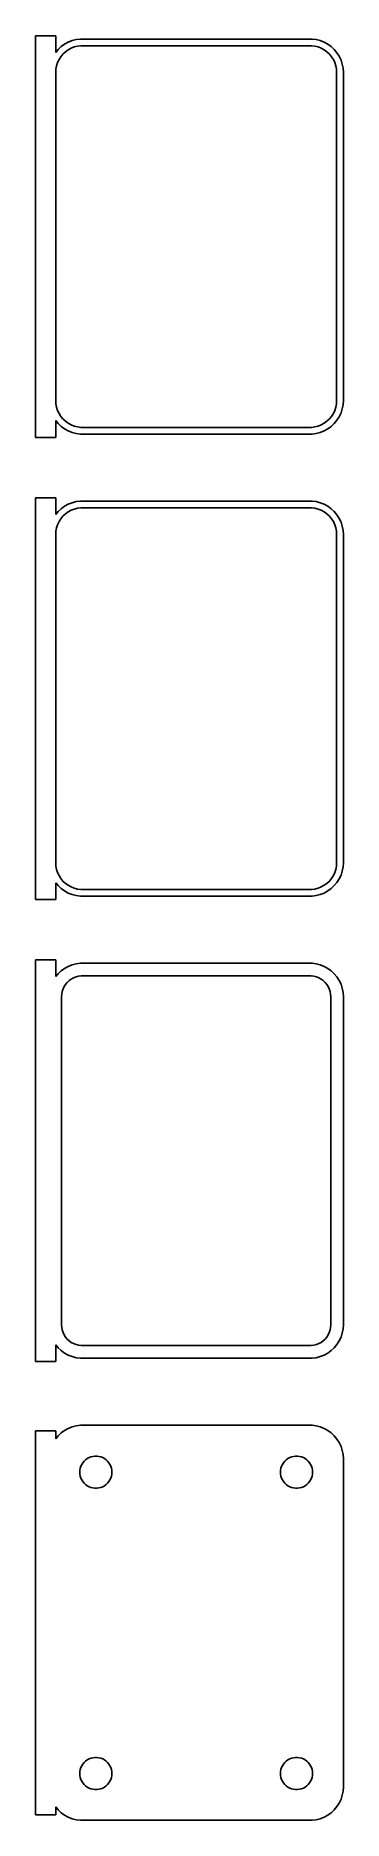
# Model space of a CAD drawing. Header units: metres. Extents: x -24 to 22, y 247 to 513.
import ezdxf

# ---------------------------------------------------------------- set-up
doc = ezdxf.new("R2010")
doc.units = ezdxf.units.M

msp = doc.modelspace()

# ---------------------------------------------------------------- linework, layer by layer
for p, q in [((-21, 512.99), (-24, 512.99)), ((-24, 512.99), (-24, 453.01)), ((-21, 510.493), (-21, 512.99)), ((-19.6791, 511.722), (-20.1871, 511.353)), ((-19.1289, 512.024), (-19.6791, 511.722)), ((-18.5451, 512.255), (-19.1289, 512.024)), ((-17.9369, 512.411), (-18.5451, 512.255)), ((-17.3139, 512.49), (-17.9369, 512.411)), ((17.3139, 512.49), (-17.3139, 512.49)), ((17.9369, 512.411), (17.3139, 512.49)), ((18.5451, 512.255), (17.9369, 512.411)), ((19.1289, 512.024), (18.5451, 512.255)), ((19.6791, 511.722), (19.1289, 512.024)), ((20.1871, 511.353), (19.6791, 511.722)), ((-20.6448, 510.923), (-21, 510.493)), ((-20.7191, 508.972), (-20.5052, 509.427)), ((-20.1871, 511.353), (-20.6448, 510.923)), ((-20.5052, 509.427), (-20.2361, 509.851)), ((-20.2361, 509.851), (-19.9159, 510.238)), ((-19.9159, 510.238), (-19.5497, 510.582)), ((-19.5497, 510.582), (-19.1433, 510.877)), ((-19.1433, 510.877), (-18.7031, 511.119)), ((-18.7031, 511.119), (-18.2361, 511.304)), ((-18.2361, 511.304), (-17.7495, 511.429)), ((-17.7495, 511.429), (-17.2512, 511.492)), ((-17.2512, 511.492), (17.2512, 511.492)), ((17.2512, 511.492), (17.7495, 511.429)), ((17.7495, 511.429), (18.2361, 511.304)), ((18.2361, 511.304), (18.7031, 511.119)), ((18.7031, 511.119), (19.1433, 510.877)), ((19.1433, 510.877), (19.5497, 510.582)), ((19.5497, 510.582), (19.9159, 510.238)), ((19.9159, 510.238), (20.2361, 509.851)), ((20.6448, 510.923), (20.1871, 511.353)), ((20.2361, 509.851), (20.5052, 509.427)), ((20.5052, 509.427), (20.7191, 508.972)), ((21.0451, 510.439), (20.6448, 510.923)), ((21.3815, 509.909), (21.0451, 510.439)), ((21.6489, 509.341), (21.3815, 509.909)), ((21.8429, 508.743), (21.6489, 509.341)), ((-21, 507.5), (-20.9684, 508.001)), ((-21, 458.5), (-21, 507.5)), ((-20.9684, 508.001), (-20.8743, 508.495)), ((-20.8743, 508.495), (-20.7191, 508.972)), ((20.7191, 508.972), (20.8743, 508.495)), ((20.8743, 508.495), (20.9684, 508.001)), ((20.9684, 508.001), (21, 507.5)), ((21, 507.5), (21, 458.5)), ((21.9606, 508.127), (21.8429, 508.743)), ((22, 507.5), (21.9606, 508.127)), ((22, 458.5), (22, 507.5)), ((-20.9684, 457.999), (-21, 458.5)), ((21, 458.5), (20.9684, 457.999)), ((21.9606, 457.873), (22, 458.5)), ((-20.8743, 457.505), (-20.9684, 457.999)), ((-20.7191, 457.028), (-20.8743, 457.505)), ((-20.5052, 456.573), (-20.7191, 457.028)), ((-20.2361, 456.149), (-20.5052, 456.573)), ((-19.9159, 455.762), (-20.2361, 456.149)), ((-19.5497, 455.418), (-19.9159, 455.762)), ((19.9159, 455.762), (19.5497, 455.418)), ((20.2361, 456.149), (19.9159, 455.762)), ((20.5052, 456.573), (20.2361, 456.149)), ((20.7191, 457.028), (20.5052, 456.573)), ((20.8743, 457.505), (20.7191, 457.028)), ((20.9684, 457.999), (20.8743, 457.505)), ((21.0451, 455.561), (21.3815, 456.091)), ((21.3815, 456.091), (21.6489, 456.659)), ((21.6489, 456.659), (21.8429, 457.257)), ((21.8429, 457.257), (21.9606, 457.873)), ((-21, 455.507), (-20.6448, 455.077)), ((-21, 453.01), (-21, 455.507)), ((-20.6448, 455.077), (-20.1871, 454.647)), ((-20.1871, 454.647), (-19.6791, 454.278)), ((-19.6791, 454.278), (-19.1289, 453.976)), ((-19.1433, 455.123), (-19.5497, 455.418)), ((-18.7031, 454.881), (-19.1433, 455.123)), ((-19.1289, 453.976), (-18.5451, 453.745)), ((-18.2361, 454.696), (-18.7031, 454.881)), ((-18.5451, 453.745), (-17.9369, 453.589)), ((-17.7495, 454.571), (-18.2361, 454.696)), ((-17.9369, 453.589), (-17.3139, 453.51)), ((-17.2512, 454.508), (-17.7495, 454.571)), ((-17.3139, 453.51), (17.3139, 453.51)), ((17.2512, 454.508), (-17.2512, 454.508)), ((17.7495, 454.571), (17.2512, 454.508)), ((17.3139, 453.51), (17.9369, 453.589)), ((18.2361, 454.696), (17.7495, 454.571)), ((17.9369, 453.589), (18.5451, 453.745)), ((18.7031, 454.881), (18.2361, 454.696)), ((18.5451, 453.745), (19.1289, 453.976)), ((19.1433, 455.123), (18.7031, 454.881)), ((19.1289, 453.976), (19.6791, 454.278)), ((19.5497, 455.418), (19.1433, 455.123)), ((19.6791, 454.278), (20.1871, 454.647)), ((20.1871, 454.647), (20.6448, 455.077)), ((20.6448, 455.077), (21.0451, 455.561)), ((-24, 453.01), (-21, 453.01)), ((-21, 443.99), (-24, 443.99)), ((-24, 443.99), (-24, 384.01)), ((-21, 441.493), (-21, 443.99)), ((-19.6791, 442.722), (-20.1871, 442.353)), ((-19.1289, 443.024), (-19.6791, 442.722)), ((-18.5451, 443.255), (-19.1289, 443.024)), ((-17.9369, 443.411), (-18.5451, 443.255)), ((-18.2361, 442.304), (-17.7495, 442.429)), ((-17.3139, 443.49), (-17.9369, 443.411)), ((-17.7495, 442.429), (-17.2512, 442.492)), ((17.3139, 443.49), (-17.3139, 443.49)), ((-17.2512, 442.492), (17.2512, 442.492)), ((17.2512, 442.492), (17.7495, 442.429)), ((17.9369, 443.411), (17.3139, 443.49)), ((17.7495, 442.429), (18.2361, 442.304)), ((18.5451, 443.255), (17.9369, 443.411)), ((19.1289, 443.024), (18.5451, 443.255)), ((19.6791, 442.722), (19.1289, 443.024)), ((20.1871, 442.353), (19.6791, 442.722)), ((-20.6448, 441.923), (-21, 441.493)), ((-20.8743, 439.495), (-20.7191, 439.972)), ((-20.7191, 439.972), (-20.5052, 440.427)), ((-20.1871, 442.353), (-20.6448, 441.923)), ((-20.5052, 440.427), (-20.2361, 440.851)), ((-20.2361, 440.851), (-19.9159, 441.238)), ((-19.9159, 441.238), (-19.5497, 441.582)), ((-19.5497, 441.582), (-19.1433, 441.877)), ((-19.1433, 441.877), (-18.7031, 442.119)), ((-18.7031, 442.119), (-18.2361, 442.304)), ((18.2361, 442.304), (18.7031, 442.119)), ((18.7031, 442.119), (19.1433, 441.877)), ((19.1433, 441.877), (19.5497, 441.582)), ((19.5497, 441.582), (19.9159, 441.238)), ((19.9159, 441.238), (20.2361, 440.851)), ((20.6448, 441.923), (20.1871, 442.353)), ((20.2361, 440.851), (20.5052, 440.427)), ((20.5052, 440.427), (20.7191, 439.972)), ((21.0451, 441.439), (20.6448, 441.923)), ((20.7191, 439.972), (20.8743, 439.495)), ((21.3815, 440.909), (21.0451, 441.439)), ((21.6489, 440.341), (21.3815, 440.909)), ((21.8429, 439.743), (21.6489, 440.341)), ((21.9606, 439.127), (21.8429, 439.743)), ((-21, 438.5), (-20.9684, 439.001)), ((-21, 389.5), (-21, 438.5)), ((-20.9684, 439.001), (-20.8743, 439.495)), ((20.8743, 439.495), (20.9684, 439.001)), ((20.9684, 439.001), (21, 438.5)), ((21, 438.5), (21, 389.5)), ((22, 438.5), (21.9606, 439.127)), ((22, 389.5), (22, 438.5)), ((-20.9684, 388.999), (-21, 389.5)), ((21, 389.5), (20.9684, 388.999)), ((21.9606, 388.873), (22, 389.5)), ((-21, 386.507), (-20.6448, 386.077)), ((-21, 384.01), (-21, 386.507)), ((-20.8743, 388.505), (-20.9684, 388.999)), ((-20.7191, 388.028), (-20.8743, 388.505)), ((-20.5052, 387.573), (-20.7191, 388.028)), ((-20.2361, 387.149), (-20.5052, 387.573)), ((-19.9159, 386.762), (-20.2361, 387.149)), ((-19.5497, 386.418), (-19.9159, 386.762)), ((-19.1433, 386.123), (-19.5497, 386.418)), ((19.5497, 386.418), (19.1433, 386.123)), ((19.9159, 386.762), (19.5497, 386.418)), ((20.2361, 387.149), (19.9159, 386.762)), ((20.5052, 387.573), (20.2361, 387.149)), ((20.7191, 388.028), (20.5052, 387.573)), ((20.6448, 386.077), (21.0451, 386.561)), ((20.8743, 388.505), (20.7191, 388.028)), ((20.9684, 388.999), (20.8743, 388.505)), ((21.0451, 386.561), (21.3815, 387.091)), ((21.3815, 387.091), (21.6489, 387.659)), ((21.6489, 387.659), (21.8429, 388.257)), ((21.8429, 388.257), (21.9606, 388.873)), ((-24, 384.01), (-21, 384.01)), ((-20.6448, 386.077), (-20.1871, 385.647)), ((-20.1871, 385.647), (-19.6791, 385.278)), ((-19.6791, 385.278), (-19.1289, 384.976)), ((-18.7031, 385.881), (-19.1433, 386.123)), ((-19.1289, 384.976), (-18.5451, 384.745)), ((-18.2361, 385.696), (-18.7031, 385.881)), ((-18.5451, 384.745), (-17.9369, 384.589)), ((-17.7495, 385.571), (-18.2361, 385.696)), ((-17.9369, 384.589), (-17.3139, 384.51)), ((-17.2512, 385.508), (-17.7495, 385.571)), ((-17.3139, 384.51), (17.3139, 384.51)), ((17.2512, 385.508), (-17.2512, 385.508)), ((17.7495, 385.571), (17.2512, 385.508)), ((17.3139, 384.51), (17.9369, 384.589)), ((18.2361, 385.696), (17.7495, 385.571)), ((17.9369, 384.589), (18.5451, 384.745)), ((18.7031, 385.881), (18.2361, 385.696)), ((18.5451, 384.745), (19.1289, 384.976)), ((19.1433, 386.123), (18.7031, 385.881)), ((19.1289, 384.976), (19.6791, 385.278)), ((19.6791, 385.278), (20.1871, 385.647)), ((20.1871, 385.647), (20.6448, 386.077)), ((-21, 374.979), (-24, 374.979)), ((-24, 374.979), (-24, 315.021)), ((-21, 372.493), (-21, 374.979)), ((-20.1871, 373.353), (-20.6448, 372.923)), ((-19.6791, 373.722), (-20.1871, 373.353)), ((-19.1289, 374.024), (-19.6791, 373.722)), ((-18.5451, 374.255), (-19.1289, 374.024)), ((-17.9369, 374.411), (-18.5451, 374.255)), ((-17.3139, 374.49), (-17.9369, 374.411)), ((17.3139, 374.49), (-17.3139, 374.49)), ((17.9369, 374.411), (17.3139, 374.49)), ((18.5451, 374.255), (17.9369, 374.411)), ((19.1289, 374.024), (18.5451, 374.255)), ((19.6791, 373.722), (19.1289, 374.024)), ((20.1871, 373.353), (19.6791, 373.722)), ((20.6448, 372.923), (20.1871, 373.353)), ((-20.6448, 372.923), (-21, 372.493)), ((-20.0151, 370.274), (-19.8943, 370.646)), ((-19.8943, 370.646), (-19.7279, 371)), ((-19.7279, 371), (-19.5184, 371.33)), ((-19.5184, 371.33), (-19.2692, 371.631)), ((-19.2692, 371.631), (-18.9842, 371.899)), ((-18.9842, 371.899), (-18.668, 372.128)), ((-18.668, 372.128), (-18.3254, 372.317)), ((-18.3254, 372.317), (-17.9619, 372.461)), ((-17.9619, 372.461), (-17.5833, 372.558)), ((-17.5833, 372.558), (-17.1954, 372.607)), ((-17.1954, 372.607), (17.1954, 372.607)), ((17.1954, 372.607), (17.5833, 372.558)), ((17.5833, 372.558), (17.9619, 372.461)), ((17.9619, 372.461), (18.3254, 372.317)), ((18.3254, 372.317), (18.668, 372.128)), ((18.668, 372.128), (18.9842, 371.899)), ((18.9842, 371.899), (19.2692, 371.631)), ((19.2692, 371.631), (19.5184, 371.33)), ((19.5184, 371.33), (19.7279, 371)), ((19.7279, 371), (19.8943, 370.646)), ((19.8943, 370.646), (20.0151, 370.274)), ((21.0451, 372.439), (20.6448, 372.923)), ((21.3815, 371.909), (21.0451, 372.439)), ((21.6489, 371.341), (21.3815, 371.909)), ((21.8429, 370.743), (21.6489, 371.341)), ((21.9606, 370.127), (21.8429, 370.743)), ((-20.1129, 369.5), (-20.0884, 369.89)), ((-20.1129, 320.5), (-20.1129, 369.5)), ((-20.0884, 369.89), (-20.0151, 370.274)), ((20.0151, 370.274), (20.0884, 369.89)), ((20.0884, 369.89), (20.1129, 369.5)), ((20.1129, 369.5), (20.1129, 320.5)), ((22, 369.5), (21.9606, 370.127)), ((22, 320.5), (22, 369.5)), ((-20.0884, 320.11), (-20.1129, 320.5)), ((-20.0151, 319.726), (-20.0884, 320.11)), ((20.0884, 320.11), (20.0151, 319.726)), ((20.1129, 320.5), (20.0884, 320.11)), ((21.8429, 319.257), (21.9606, 319.873)), ((21.9606, 319.873), (22, 320.5)), ((-21, 317.507), (-20.6448, 317.077)), ((-21, 315.021), (-21, 317.507)), ((-19.8943, 319.354), (-20.0151, 319.726)), ((-19.7279, 319), (-19.8943, 319.354)), ((-19.5184, 318.67), (-19.7279, 319)), ((-19.2692, 318.369), (-19.5184, 318.67)), ((-18.9842, 318.101), (-19.2692, 318.369)), ((-18.668, 317.872), (-18.9842, 318.101)), ((-18.3254, 317.683), (-18.668, 317.872)), ((-17.9619, 317.539), (-18.3254, 317.683)), ((-17.5833, 317.442), (-17.9619, 317.539)), ((-17.1954, 317.393), (-17.5833, 317.442)), ((17.1954, 317.393), (-17.1954, 317.393)), ((17.5833, 317.442), (17.1954, 317.393)), ((17.9619, 317.539), (17.5833, 317.442)), ((18.3254, 317.683), (17.9619, 317.539)), ((18.668, 317.872), (18.3254, 317.683)), ((18.9842, 318.101), (18.668, 317.872)), ((19.2692, 318.369), (18.9842, 318.101)), ((19.5184, 318.67), (19.2692, 318.369)), ((19.7279, 319), (19.5184, 318.67)), ((19.8943, 319.354), (19.7279, 319)), ((20.0151, 319.726), (19.8943, 319.354)), ((20.6448, 317.077), (21.0451, 317.561)), ((21.0451, 317.561), (21.3815, 318.091)), ((21.3815, 318.091), (21.6489, 318.659)), ((21.6489, 318.659), (21.8429, 319.257)), ((-24, 315.021), (-21, 315.021)), ((-20.6448, 317.077), (-20.1871, 316.647)), ((-20.1871, 316.647), (-19.6791, 316.278)), ((-19.6791, 316.278), (-19.1289, 315.976)), ((-19.1289, 315.976), (-18.5451, 315.745)), ((-18.5451, 315.745), (-17.9369, 315.589)), ((-17.9369, 315.589), (-17.3139, 315.51)), ((-17.3139, 315.51), (17.3139, 315.51)), ((17.3139, 315.51), (17.9369, 315.589)), ((17.9369, 315.589), (18.5451, 315.745)), ((18.5451, 315.745), (19.1289, 315.976)), ((19.1289, 315.976), (19.6791, 316.278)), ((19.6791, 316.278), (20.1871, 316.647)), ((20.1871, 316.647), (20.6448, 317.077)), ((-21, 304.653), (-24, 304.653)), ((-24, 304.653), (-24, 247.347)), ((-21, 303.493), (-21, 304.653)), ((-20.6448, 303.923), (-21, 303.493)), ((-20.1871, 304.353), (-20.6448, 303.923)), ((-19.6791, 304.722), (-20.1871, 304.353)), ((-19.1289, 305.024), (-19.6791, 304.722)), ((-18.5451, 305.255), (-19.1289, 305.024)), ((-17.9369, 305.411), (-18.5451, 305.255)), ((-17.3139, 305.49), (-17.9369, 305.411)), ((17.3139, 305.49), (-17.3139, 305.49)), ((17.9369, 305.411), (17.3139, 305.49)), ((18.5451, 305.255), (17.9369, 305.411)), ((19.1289, 305.024), (18.5451, 305.255)), ((19.6791, 304.722), (19.1289, 305.024)), ((20.1871, 304.353), (19.6791, 304.722)), ((20.6448, 303.923), (20.1871, 304.353)), ((21.0451, 303.439), (20.6448, 303.923)), ((21.3815, 302.909), (21.0451, 303.439)), ((21.6489, 302.341), (21.3815, 302.909)), ((21.8429, 301.743), (21.6489, 302.341)), ((21.9606, 301.127), (21.8429, 301.743)), ((22, 300.5), (21.9606, 301.127)), ((-17.4, 298.5), (-17.3811, 298.801)), ((-17.3811, 298.199), (-17.4, 298.5)), ((-17.3811, 298.801), (-17.3246, 299.097)), ((-17.3246, 299.097), (-17.2315, 299.383)), ((-17.2315, 299.383), (-17.1031, 299.656)), ((-17.1031, 299.656), (-16.9416, 299.911)), ((-16.9416, 299.911), (-16.7495, 300.143)), ((-16.7495, 300.143), (-16.5298, 300.349)), ((-16.5298, 300.349), (-16.286, 300.526)), ((-16.286, 300.526), (-16.0219, 300.672)), ((-16.0219, 300.672), (-15.7416, 300.783)), ((-15.7416, 300.783), (-15.4497, 300.857)), ((-15.4497, 300.857), (-15.1507, 300.895)), ((-15.1507, 300.895), (-14.8493, 300.895)), ((-14.8493, 300.895), (-14.5503, 300.857)), ((-14.5503, 300.857), (-14.2583, 300.783)), ((-14.2583, 300.783), (-13.9781, 300.672)), ((-13.9781, 300.672), (-13.714, 300.526)), ((-13.714, 300.526), (-13.4702, 300.349)), ((-13.4702, 300.349), (-13.2505, 300.143)), ((-13.2505, 300.143), (-13.0583, 299.911)), ((-13.0583, 299.911), (-12.8969, 299.656)), ((-12.8969, 299.656), (-12.7685, 299.383)), ((-12.7685, 299.383), (-12.6754, 299.097)), ((-12.6754, 299.097), (-12.6189, 298.801)), ((-12.6189, 298.801), (-12.6, 298.5)), ((-12.6, 298.5), (-12.6189, 298.199)), ((12.6, 298.5), (12.6189, 298.801)), ((12.6189, 298.199), (12.6, 298.5)), ((12.6189, 298.801), (12.6754, 299.097)), ((12.6754, 299.097), (12.7685, 299.383)), ((12.7685, 299.383), (12.8969, 299.656)), ((12.8969, 299.656), (13.0583, 299.911)), ((13.0583, 299.911), (13.2505, 300.143)), ((13.2505, 300.143), (13.4702, 300.349)), ((13.4702, 300.349), (13.714, 300.526)), ((13.714, 300.526), (13.9781, 300.672)), ((13.9781, 300.672), (14.2583, 300.783)), ((14.2583, 300.783), (14.5503, 300.857)), ((14.5503, 300.857), (14.8493, 300.895)), ((14.8493, 300.895), (15.1507, 300.895)), ((15.1507, 300.895), (15.4497, 300.857)), ((15.4497, 300.857), (15.7416, 300.783)), ((15.7416, 300.783), (16.0219, 300.672)), ((16.0219, 300.672), (16.286, 300.526)), ((16.286, 300.526), (16.5298, 300.349)), ((16.5298, 300.349), (16.7495, 300.143)), ((16.7495, 300.143), (16.9416, 299.911)), ((16.9416, 299.911), (17.1031, 299.656)), ((17.1031, 299.656), (17.2315, 299.383)), ((17.2315, 299.383), (17.3246, 299.097)), ((17.3246, 299.097), (17.3811, 298.801)), ((17.3811, 298.801), (17.4, 298.5)), ((17.4, 298.5), (17.3811, 298.199)), ((22, 251.5), (22, 300.5)), ((-17.3246, 297.903), (-17.3811, 298.199)), ((-17.2315, 297.617), (-17.3246, 297.903)), ((-17.1031, 297.344), (-17.2315, 297.617)), ((-16.9416, 297.089), (-17.1031, 297.344)), ((-16.7495, 296.857), (-16.9416, 297.089)), ((-16.5298, 296.651), (-16.7495, 296.857)), ((-16.286, 296.474), (-16.5298, 296.651)), ((-16.0219, 296.328), (-16.286, 296.474)), ((-15.7416, 296.217), (-16.0219, 296.328)), ((-15.4497, 296.143), (-15.7416, 296.217)), ((-15.1507, 296.105), (-15.4497, 296.143)), ((-14.8493, 296.105), (-15.1507, 296.105)), ((-14.5503, 296.143), (-14.8493, 296.105)), ((-14.2583, 296.217), (-14.5503, 296.143)), ((-13.9781, 296.328), (-14.2583, 296.217)), ((-13.714, 296.474), (-13.9781, 296.328)), ((-13.4702, 296.651), (-13.714, 296.474)), ((-13.2505, 296.857), (-13.4702, 296.651)), ((-13.0583, 297.089), (-13.2505, 296.857)), ((-12.8969, 297.344), (-13.0583, 297.089)), ((-12.7685, 297.617), (-12.8969, 297.344)), ((-12.6754, 297.903), (-12.7685, 297.617)), ((-12.6189, 298.199), (-12.6754, 297.903)), ((12.6754, 297.903), (12.6189, 298.199)), ((12.7685, 297.617), (12.6754, 297.903)), ((12.8969, 297.344), (12.7685, 297.617)), ((13.0583, 297.089), (12.8969, 297.344)), ((13.2505, 296.857), (13.0583, 297.089)), ((13.4702, 296.651), (13.2505, 296.857)), ((13.714, 296.474), (13.4702, 296.651)), ((13.9781, 296.328), (13.714, 296.474)), ((14.2583, 296.217), (13.9781, 296.328)), ((14.5503, 296.143), (14.2583, 296.217)), ((14.8493, 296.105), (14.5503, 296.143)), ((15.1507, 296.105), (14.8493, 296.105)), ((15.4497, 296.143), (15.1507, 296.105)), ((15.7416, 296.217), (15.4497, 296.143)), ((16.0219, 296.328), (15.7416, 296.217)), ((16.286, 296.474), (16.0219, 296.328)), ((16.5298, 296.651), (16.286, 296.474)), ((16.7495, 296.857), (16.5298, 296.651)), ((16.9416, 297.089), (16.7495, 296.857)), ((17.1031, 297.344), (16.9416, 297.089)), ((17.2315, 297.617), (17.1031, 297.344)), ((17.3246, 297.903), (17.2315, 297.617)), ((17.3811, 298.199), (17.3246, 297.903)), ((-15.7416, 255.783), (-15.4497, 255.857)), ((-15.4497, 255.857), (-15.1507, 255.895)), ((-15.1507, 255.895), (-14.8493, 255.895)), ((-14.8493, 255.895), (-14.5503, 255.857)), ((-14.5503, 255.857), (-14.2583, 255.783)), ((14.2583, 255.783), (14.5503, 255.857)), ((14.5503, 255.857), (14.8493, 255.895)), ((14.8493, 255.895), (15.1507, 255.895)), ((15.1507, 255.895), (15.4497, 255.857)), ((15.4497, 255.857), (15.7416, 255.783)), ((-17.4, 253.5), (-17.3811, 253.801)), ((-17.3811, 253.199), (-17.4, 253.5)), ((-17.3811, 253.801), (-17.3246, 254.097)), ((-17.3246, 252.903), (-17.3811, 253.199)), ((-17.3246, 254.097), (-17.2315, 254.383)), ((-17.2315, 254.383), (-17.1031, 254.656)), ((-17.1031, 254.656), (-16.9416, 254.911)), ((-16.9416, 254.911), (-16.7495, 255.143)), ((-16.7495, 255.143), (-16.5298, 255.349)), ((-16.5298, 255.349), (-16.286, 255.526)), ((-16.286, 255.526), (-16.0219, 255.672)), ((-16.0219, 255.672), (-15.7416, 255.783)), ((-14.2583, 255.783), (-13.9781, 255.672)), ((-13.9781, 255.672), (-13.714, 255.526)), ((-13.714, 255.526), (-13.4702, 255.349)), ((-13.4702, 255.349), (-13.2505, 255.143)), ((-13.2505, 255.143), (-13.0583, 254.911)), ((-13.0583, 254.911), (-12.8969, 254.656)), ((-12.8969, 254.656), (-12.7685, 254.383)), ((-12.7685, 254.383), (-12.6754, 254.097)), ((-12.6754, 254.097), (-12.6189, 253.801)), ((-12.6189, 253.199), (-12.6754, 252.903)), ((-12.6189, 253.801), (-12.6, 253.5)), ((-12.6, 253.5), (-12.6189, 253.199)), ((12.6, 253.5), (12.6189, 253.801)), ((12.6189, 253.199), (12.6, 253.5)), ((12.6189, 253.801), (12.6754, 254.097)), ((12.6754, 252.903), (12.6189, 253.199)), ((12.6754, 254.097), (12.7685, 254.383)), ((12.7685, 254.383), (12.8969, 254.656)), ((12.8969, 254.656), (13.0583, 254.911)), ((13.0583, 254.911), (13.2505, 255.143)), ((13.2505, 255.143), (13.4702, 255.349)), ((13.4702, 255.349), (13.714, 255.526)), ((13.714, 255.526), (13.9781, 255.672)), ((13.9781, 255.672), (14.2583, 255.783)), ((15.7416, 255.783), (16.0219, 255.672)), ((16.0219, 255.672), (16.286, 255.526)), ((16.286, 255.526), (16.5298, 255.349)), ((16.5298, 255.349), (16.7495, 255.143)), ((16.7495, 255.143), (16.9416, 254.911)), ((16.9416, 254.911), (17.1031, 254.656)), ((17.1031, 254.656), (17.2315, 254.383)), ((17.2315, 254.383), (17.3246, 254.097)), ((17.3246, 254.097), (17.3811, 253.801)), ((17.3811, 253.199), (17.3246, 252.903)), ((17.3811, 253.801), (17.4, 253.5)), ((17.4, 253.5), (17.3811, 253.199)), ((-17.2315, 252.617), (-17.3246, 252.903)), ((-17.1031, 252.344), (-17.2315, 252.617)), ((-16.9416, 252.089), (-17.1031, 252.344)), ((-16.7495, 251.857), (-16.9416, 252.089)), ((-16.5298, 251.651), (-16.7495, 251.857)), ((-16.286, 251.474), (-16.5298, 251.651)), ((-16.0219, 251.328), (-16.286, 251.474)), ((-15.7416, 251.217), (-16.0219, 251.328)), ((-15.4497, 251.143), (-15.7416, 251.217)), ((-15.1507, 251.105), (-15.4497, 251.143)), ((-14.8493, 251.105), (-15.1507, 251.105)), ((-14.5503, 251.143), (-14.8493, 251.105)), ((-14.2583, 251.217), (-14.5503, 251.143)), ((-13.9781, 251.328), (-14.2583, 251.217)), ((-13.714, 251.474), (-13.9781, 251.328)), ((-13.4702, 251.651), (-13.714, 251.474)), ((-13.2505, 251.857), (-13.4702, 251.651)), ((-13.0583, 252.089), (-13.2505, 251.857)), ((-12.8969, 252.344), (-13.0583, 252.089)), ((-12.7685, 252.617), (-12.8969, 252.344)), ((-12.6754, 252.903), (-12.7685, 252.617)), ((12.7685, 252.617), (12.6754, 252.903)), ((12.8969, 252.344), (12.7685, 252.617)), ((13.0583, 252.089), (12.8969, 252.344)), ((13.2505, 251.857), (13.0583, 252.089)), ((13.4702, 251.651), (13.2505, 251.857)), ((13.714, 251.474), (13.4702, 251.651)), ((13.9781, 251.328), (13.714, 251.474)), ((14.2583, 251.217), (13.9781, 251.328)), ((14.5503, 251.143), (14.2583, 251.217)), ((14.8493, 251.105), (14.5503, 251.143)), ((15.1507, 251.105), (14.8493, 251.105)), ((15.4497, 251.143), (15.1507, 251.105)), ((15.7416, 251.217), (15.4497, 251.143)), ((16.0219, 251.328), (15.7416, 251.217)), ((16.286, 251.474), (16.0219, 251.328)), ((16.5298, 251.651), (16.286, 251.474)), ((16.7495, 251.857), (16.5298, 251.651)), ((16.9416, 252.089), (16.7495, 251.857)), ((17.1031, 252.344), (16.9416, 252.089)), ((17.2315, 252.617), (17.1031, 252.344)), ((17.3246, 252.903), (17.2315, 252.617)), ((21.8429, 250.257), (21.9606, 250.873)), ((21.9606, 250.873), (22, 251.5)), ((-21, 247.347), (-21, 248.507)), ((-21, 248.507), (-20.6448, 248.077)), ((-20.6448, 248.077), (-20.1871, 247.647)), ((20.1871, 247.647), (20.6448, 248.077)), ((20.6448, 248.077), (21.0451, 248.561)), ((21.0451, 248.561), (21.3815, 249.091)), ((21.3815, 249.091), (21.6489, 249.659)), ((21.6489, 249.659), (21.8429, 250.257)), ((-24, 247.347), (-21, 247.347)), ((-20.1871, 247.647), (-19.6791, 247.278)), ((-19.6791, 247.278), (-19.1289, 246.976)), ((-19.1289, 246.976), (-18.5451, 246.745)), ((-18.5451, 246.745), (-17.9369, 246.589)), ((-17.9369, 246.589), (-17.3139, 246.51)), ((-17.3139, 246.51), (17.3139, 246.51)), ((17.3139, 246.51), (17.9369, 246.589)), ((17.9369, 246.589), (18.5451, 246.745)), ((18.5451, 246.745), (19.1289, 246.976)), ((19.1289, 246.976), (19.6791, 247.278)), ((19.6791, 247.278), (20.1871, 247.647))]:
    msp.add_line(p, q)

doc.saveas('drawing.dxf')
